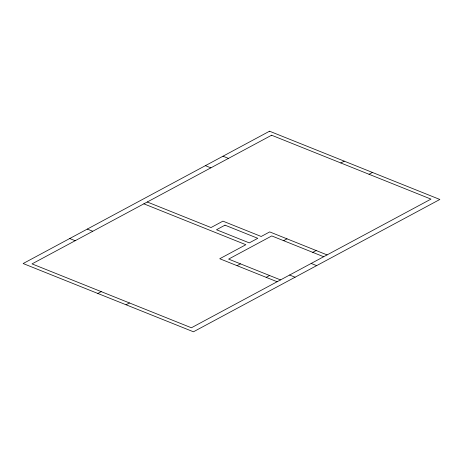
<?xml version="1.0" encoding="UTF-8"?>
<svg xmlns="http://www.w3.org/2000/svg" width="463" height="463" viewBox="0 0 463 463"><rect width="100%" height="100%" fill="white"/><g stroke="black" fill="none" stroke-linecap="round" stroke-linejoin="round"><path stroke-width="0.69" d="M97.826 293.467L101.235 291.638M340.82 162.97L344.223 161.141M126.058 304.781L129.466 302.952M369.052 174.285L372.46 172.456M237.05 265.675L240.459 263.846M283.605 240.673L287.014 238.844M266.196 277.354L269.599 275.526M312.751 252.352L316.154 250.524M222.992 156.21L228.456 158.398M205.393 165.661L210.856 167.849M327.086 254.905L269.709 231.905L261.196 236.477L222.94 221.146L211.018 227.553L147.269 202.001M323.678 256.733L271.769 235.927L228.618 259.101L280.532 279.907M311.188 263.441L316.651 265.629M143.866 203.83L245.865 244.713L219.746 258.736L277.123 281.736M289.612 275.028L295.076 277.215M87.304 229.081L92.768 231.269M69.705 238.532L75.168 240.719M269.547 131.208L23.15 263.534L193.453 331.792L439.85 199.466L269.547 131.208M271.607 135.225L32.022 263.893L191.393 327.775L430.978 199.107L271.607 135.225M225.001 225.168L216.487 229.741L249.268 242.884L257.787 238.312L225.001 225.168"/></g></svg>
